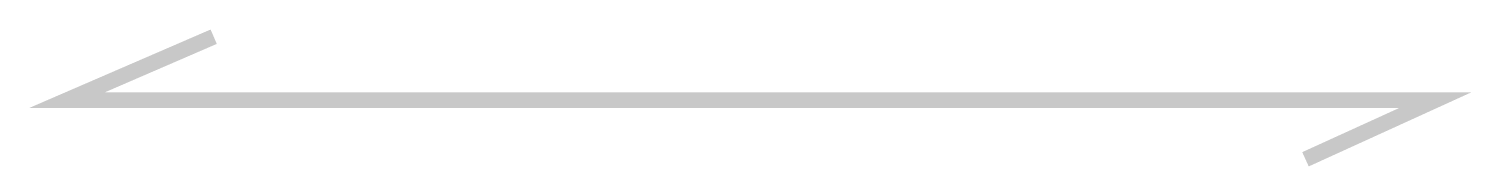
# Model space of a CAD drawing. Header units: millimetres. Extents: x 249.91 to 252.67, y 67.95 to 68.22.
import ezdxf

# ---------------------------------------------------------------- set-up
doc = ezdxf.new("R2010")
doc.units = ezdxf.units.MM
doc.layers.add('05', color=5, linetype='Continuous')

msp = doc.modelspace()

# ---------------------------------------------------------------- linework, layer by layer
at = {"layer": '05', "const_width": 0.03}
msp.add_lwpolyline([(250.2651, 68.2036), (249.9836, 68.082), (252.6046, 68.082), (252.3565, 67.9691)], dxfattribs=at)

doc.saveas('drawing.dxf')
